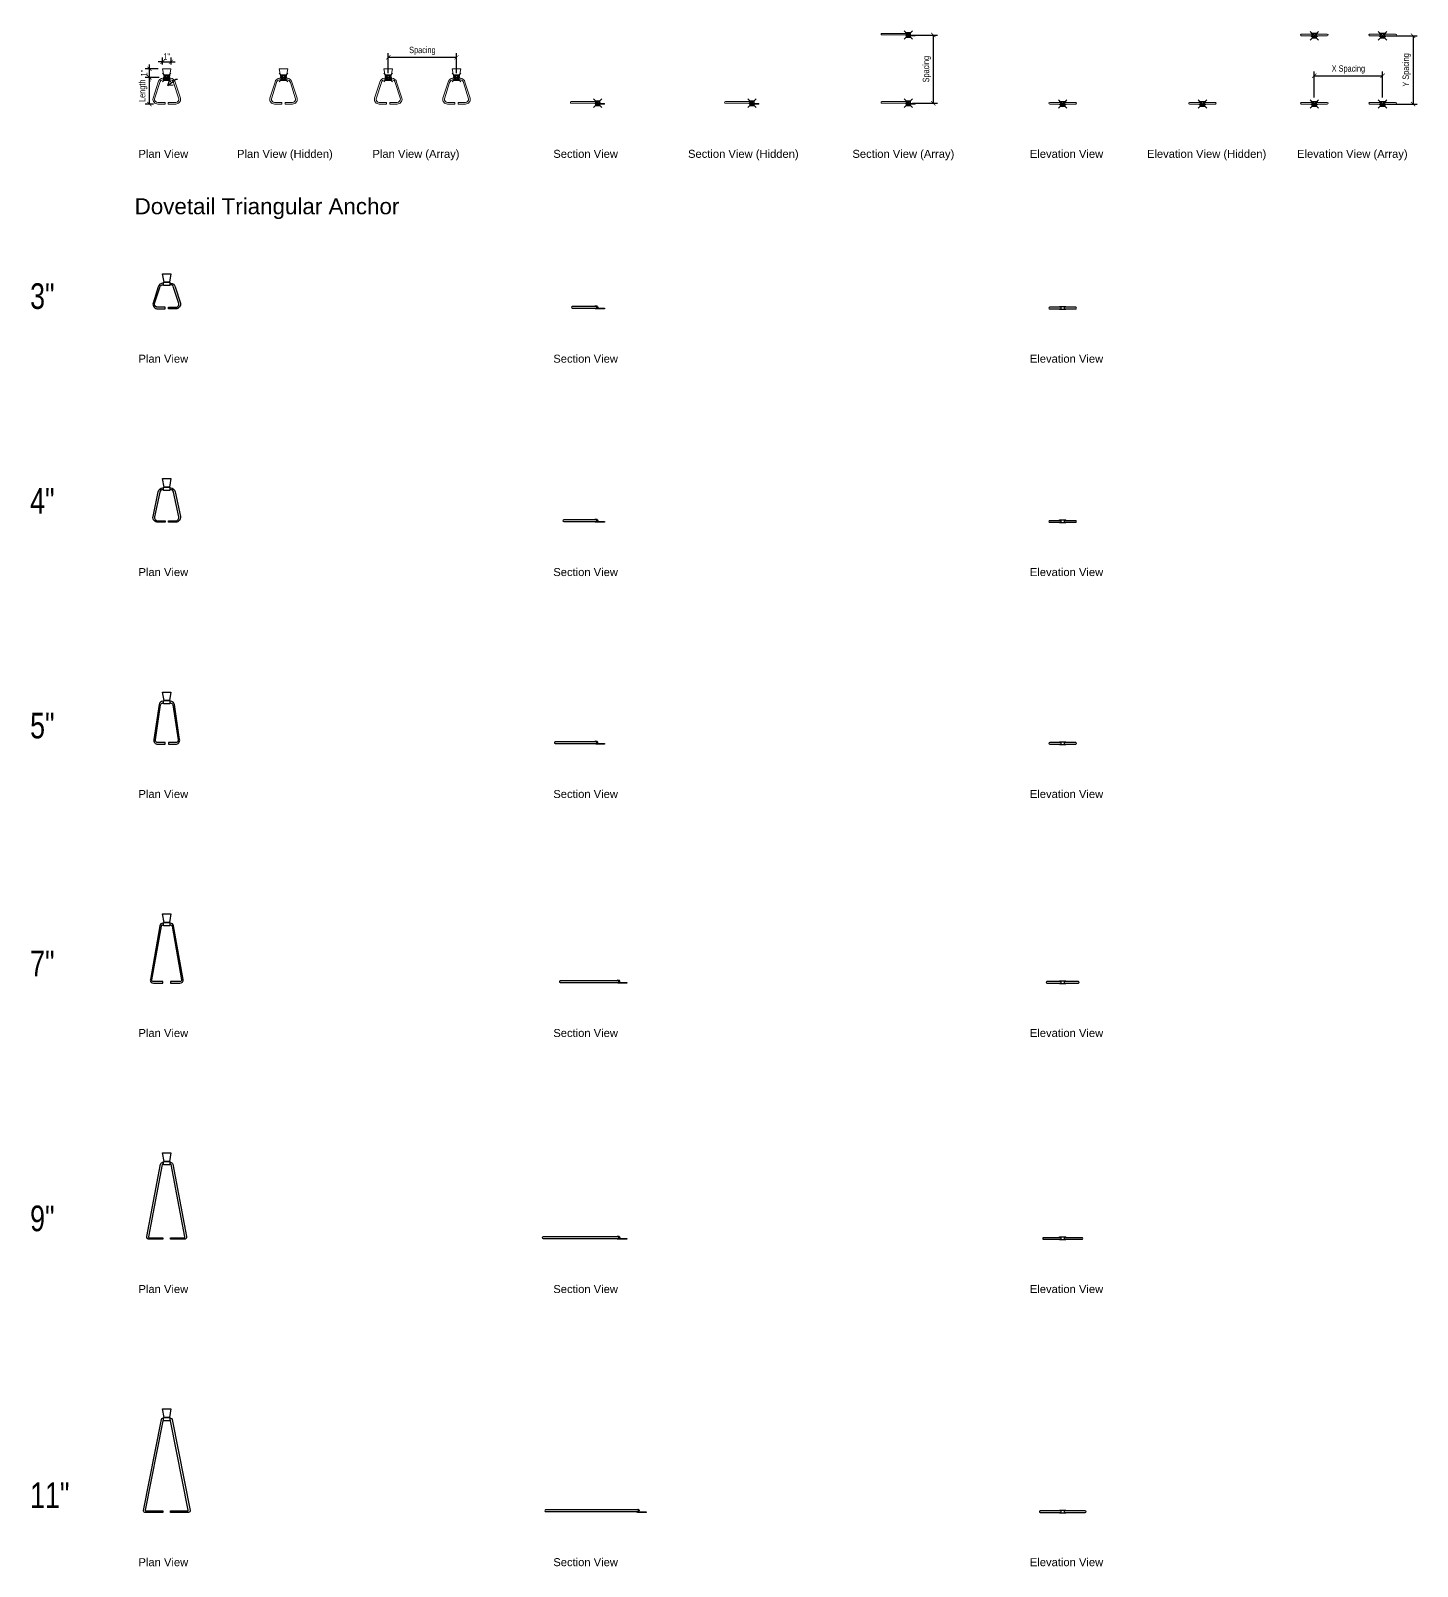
# Model space of a CAD drawing. Header units: inches. Extents: x -9 to 154, y -171 to 9.
import ezdxf
from ezdxf.enums import TextEntityAlignment as Align

# ---------------------------------------------------------------- set-up
doc = ezdxf.new("R2010")
doc.units = ezdxf.units.IN
doc.header["$LTSCALE"] = 48
doc.header["$MEASUREMENT"] = 0
doc.header["$PDMODE"] = 99
doc.header["$PDSIZE"] = 0.5
doc.layers.add('DIMLINE', color=211, linetype='Continuous')
doc.layers.add('FINE', color=90, linetype='Continuous', lineweight=18)
doc.layers.add('TITTXT', color=213, linetype='Continuous', lineweight=50)
doc.styles.add('Arch-Dim', font='ARIAL.TTF', dxfattribs={"width": 0.75})
doc.styles.add('RomanS', font='romans.shx')
doc.dimstyles.new('Aec-Arch-I-96', dxfattribs={"dimscale": 96, "dimtxt": 0.09375, "dimasz": 0.0625, "dimexe": 0.0625, "dimexo": 0.0625, "dimgap": 0.03125, "dimtad": 1, "dimdec": 4, "dimzin": 3, "dimdsep": 46, "dimlunit": 4, "dimtxsty": 'Arch-Dim', "dimblk": 'ARCHTICK', "dimcen": 0.09375, "dimazin": 2, "dimtfac": 0.75, "dimtdec": 4, "dimtix": 1, "dimtmove": 2, "dimatfit": 2, "dimfxl": 1, "dimtolj": 1, "dimtzin": 0, "dimarcsym": 0})
doc.dimstyles.new('Aec-Arch-I-96$7', dxfattribs={"dimscale": 96, "dimtxt": 0.09375, "dimasz": 0.0625, "dimexe": 0.0625, "dimexo": 0.0625, "dimgap": 0.03125, "dimtad": 0, "dimdec": 4, "dimzin": 3, "dimdsep": 46, "dimlunit": 4, "dimtxsty": 'Arch-Dim', "dimblk": 'ARCHTICK', "dimcen": 0.09375, "dimazin": 2, "dimtfac": 0.75, "dimtdec": 4, "dimtix": 1, "dimtmove": 2, "dimatfit": 2, "dimfxl": 1, "dimtolj": 1, "dimtzin": 0, "dimarcsym": 0})

# ---------------------------------------------------------------- blocks, each defined once
blk = doc.blocks.new('Anno_Title_T2')
at = {"color": 0, "linetype": 'ByBlock', "lineweight": -2, "style": 'RomanS'}
blk.add_attdef('TITLE', (0, 0.5), '', height=1.25, dxfattribs=at)
blk.add_attdef('SCALE', text='', height=0.75, dxfattribs=at).set_placement((0, -0.5), align=Align.TOP_LEFT)
blk = doc.blocks.new('_ArchTick')
at = {"color": 0, "linetype": 'ByBlock', "const_width": 0.15}
blk.add_lwpolyline([(-0.5, -0.5), (0.5, 0.5)], dxfattribs=at)
blk = doc.blocks.new('*D21')
at = {"layer": 'DEFPOINTS', "color": 0}
for p in [(5.32, 3.12), (6.96, 3.12), (6.29, 0)]:
    blk.add_point(p, dxfattribs=at)
at = {"layer": 'DIMLINE', "color": 8, "lineweight": -2}
for p, q in [((6.46, 3.12), (4.82, 3.12)), ((5.32, 0), (5.32, 3.12)), ((5.79, 0), (4.82, 0))]:
    blk.add_line(p, q, dxfattribs=at)
at = {"layer": 'DIMLINE', "color": 8, "lineweight": -2, "xscale": 0.5, "yscale": 0.5, "zscale": 0.5}
for p, rotation in [((5.32, 3.12), 90), ((5.32, 0), 270)]:
    blk.add_blockref('_ArchTick', p, dxfattribs=dict(at, rotation=rotation))
at = {"layer": 'DIMLINE', "color": 0, "insert": (4.58, 1.56), "char_height": 0.75, "attachment_point": 5, "rotation": 90, "style": 'Arch-Dim'}
blk.add_mtext('\\A1;Length', dxfattribs=at)
blk = doc.blocks.new('_Open90')
at = {"color": 0, "linetype": 'ByBlock', "lineweight": -2}
for p, q in [((0, 0), (-1, 0)), ((-0.5, 0.5), (0, 0)), ((0, 0), (-0.5, -0.5))]:
    blk.add_line(p, q, dxfattribs=at)
blk = doc.blocks.new('*D22')
at = {"layer": 'DEFPOINTS', "color": 0}
for p in [(41.29, 5.48), (33.29, 3.12), (41.29, 3.12)]:
    blk.add_point(p, dxfattribs=at)
at = {"layer": 'DIMLINE', "color": 8, "lineweight": -2}
for p, q in [((33.29, 3.62), (33.29, 5.98)), ((33.29, 5.48), (41.29, 5.48)), ((41.29, 3.62), (41.29, 5.98))]:
    blk.add_line(p, q, dxfattribs=at)
at = {"layer": 'DIMLINE', "color": 8, "lineweight": -2, "xscale": 0.5, "yscale": 0.5, "zscale": 0.5, "rotation": 180}
blk.add_blockref('_ArchTick', (33.29, 5.48), dxfattribs=at)
at = {"layer": 'DIMLINE', "color": 8, "lineweight": -2, "xscale": 0.5, "yscale": 0.5, "zscale": 0.5}
blk.add_blockref('_ArchTick', (41.29, 5.48), dxfattribs=at)
at = {"layer": 'DIMLINE', "color": 0, "insert": (37.29, 6.23), "char_height": 0.75, "attachment_point": 5, "style": 'Arch-Dim'}
blk.add_mtext('\\A1;Spacing', dxfattribs=at)
blk = doc.blocks.new('*D23')
at = {"layer": 'DEFPOINTS', "color": 0}
for p in [(94.21, 8.09), (94.21, 0.09), (97.13, 0.09)]:
    blk.add_point(p, dxfattribs=at)
at = {"layer": 'DIMLINE', "color": 8, "lineweight": -2}
for p, q in [((94.71, 8.09), (97.63, 8.09)), ((97.13, 8.09), (97.13, 0.09)), ((94.71, 0.09), (97.63, 0.09))]:
    blk.add_line(p, q, dxfattribs=at)
at = {"layer": 'DIMLINE', "color": 8, "lineweight": -2, "xscale": 0.5, "yscale": 0.5, "zscale": 0.5}
for p, rotation in [((97.13, 8.09), 90), ((97.13, 0.09), 270)]:
    blk.add_blockref('_ArchTick', p, dxfattribs=dict(at, rotation=rotation))
at = {"layer": 'DIMLINE', "color": 0, "insert": (96.39, 4.09), "char_height": 0.75, "attachment_point": 5, "rotation": 90, "style": 'Arch-Dim'}
blk.add_mtext('\\A1;Spacing', dxfattribs=at)
blk = doc.blocks.new('*D24')
at = {"layer": 'DEFPOINTS', "color": 0}
for p in [(149.76, 3.32), (141.76, 0.28), (149.76, 0.28)]:
    blk.add_point(p, dxfattribs=at)
at = {"layer": 'DIMLINE', "color": 8, "lineweight": -2}
for p, q in [((141.76, 0.78), (141.76, 3.82)), ((149.76, 0.78), (149.76, 3.82)), ((141.76, 3.32), (149.76, 3.32))]:
    blk.add_line(p, q, dxfattribs=at)
at = {"layer": 'DIMLINE', "color": 8, "lineweight": -2, "xscale": 0.5, "yscale": 0.5, "zscale": 0.5, "rotation": 180}
blk.add_blockref('_ArchTick', (141.76, 3.32), dxfattribs=at)
at = {"layer": 'DIMLINE', "color": 8, "lineweight": -2, "xscale": 0.5, "yscale": 0.5, "zscale": 0.5}
blk.add_blockref('_ArchTick', (149.76, 3.32), dxfattribs=at)
at = {"layer": 'DIMLINE', "color": 0, "insert": (145.76, 4.06), "char_height": 0.75, "attachment_point": 5, "style": 'Arch-Dim'}
blk.add_mtext('\\A1;X Spacing', dxfattribs=at)
blk = doc.blocks.new('*D25')
at = {"layer": 'DEFPOINTS', "color": 0}
for p in [(149.76, 8), (149.76, 0), (153.33, 0)]:
    blk.add_point(p, dxfattribs=at)
at = {"layer": 'DIMLINE', "color": 8, "lineweight": -2}
for p, q in [((150.26, 8), (153.83, 8)), ((153.33, 8), (153.33, 0)), ((150.26, 0), (153.83, 0))]:
    blk.add_line(p, q, dxfattribs=at)
at = {"layer": 'DIMLINE', "color": 8, "lineweight": -2, "xscale": 0.5, "yscale": 0.5, "zscale": 0.5}
for p, rotation in [((153.33, 8), 90), ((153.33, 0), 270)]:
    blk.add_blockref('_ArchTick', p, dxfattribs=dict(at, rotation=rotation))
at = {"layer": 'DIMLINE', "color": 0, "insert": (152.59, 4), "char_height": 0.75, "attachment_point": 5, "rotation": 90, "style": 'Arch-Dim'}
blk.add_mtext('\\A1;Y Spacing', dxfattribs=at)
blk = doc.blocks.new('*D26')
at = {"layer": 'DEFPOINTS', "color": 0}
for p in [(5.32, 4.12), (6.84, 4.12), (6.96, 3.12)]:
    blk.add_point(p, dxfattribs=at)
at = {"layer": 'DIMLINE', "color": 8, "lineweight": -2}
for p, q in [((6.34, 4.12), (4.82, 4.12)), ((5.32, 4.12), (5.32, 4.62)), ((5.32, 3.12), (5.32, 4.12)), ((6.46, 3.12), (4.82, 3.12)), ((5.32, 3.12), (5.32, 2.62))]:
    blk.add_line(p, q, dxfattribs=at)
at = {"layer": 'DIMLINE', "color": 8, "lineweight": -2, "xscale": 0.5, "yscale": 0.5, "zscale": 0.5}
for p, rotation in [((5.32, 4.12), 270), ((5.32, 3.12), 90)]:
    blk.add_blockref('_ArchTick', p, dxfattribs=dict(at, rotation=rotation))
at = {"layer": 'DIMLINE', "color": 0, "insert": (4.69, 3.62), "char_height": 0.75, "attachment_point": 5, "rotation": 90, "style": 'Arch-Dim'}
blk.add_mtext('\\A1;1"', dxfattribs=at)
blk = doc.blocks.new('*D27')
at = {"layer": 'DEFPOINTS', "color": 0}
for p in [(6.84, 4.12), (7.84, 4.95), (7.84, 4.12)]:
    blk.add_point(p, dxfattribs=at)
at = {"layer": 'DIMLINE', "color": 8, "lineweight": -2}
for p, q in [((6.84, 4.62), (6.84, 5.45)), ((7.84, 4.62), (7.84, 5.45)), ((6.84, 4.95), (6.34, 4.95)), ((6.84, 4.95), (7.84, 4.95)), ((7.84, 4.95), (8.34, 4.95))]:
    blk.add_line(p, q, dxfattribs=at)
at = {"layer": 'DIMLINE', "color": 8, "lineweight": -2, "xscale": 0.5, "yscale": 0.5, "zscale": 0.5}
blk.add_blockref('_ArchTick', (6.84, 4.95), dxfattribs=at)
at = {"layer": 'DIMLINE', "color": 8, "lineweight": -2, "xscale": 0.5, "yscale": 0.5, "zscale": 0.5, "rotation": 180}
blk.add_blockref('_ArchTick', (7.84, 4.95), dxfattribs=at)
at = {"layer": 'DIMLINE', "color": 0, "insert": (7.34, 5.57), "char_height": 0.75, "attachment_point": 5, "style": 'Arch-Dim'}
blk.add_mtext('\\A1;1"', dxfattribs=at)
blk = doc.blocks.new('AecDtl_3DovetailTrianglePlan')
at = {"color": 0, "linetype": 'ByBlock', "lineweight": -2, "ltscale": 0.0625}
for points in [[(-0.31, 0), (-0.5, 1), (0.5, 1), (0.31, 0)], [(0, 0), (0.38, 0), (0.38, -0.38), (-0.38, -0.38), (-0.38, 0)]]:
    blk.add_lwpolyline(points, close=True, dxfattribs=at)
for points in [[(-0.38, -0.09), (-0.44, -0.09, 0.35579), (-0.99, -0.54), (-1.6, -2.44, 0.475155), (-1.05, -3.12), (-0.19, -3.12), (-0.19, -2.93), (-1.05, -2.93, -0.467625), (-1.42, -2.49), (-0.81, -0.59, -0.362746), (-0.44, -0.28), (-0.38, -0.28)], [(0.38, -0.09), (0.44, -0.09, -0.35579), (0.99, -0.54), (1.6, -2.44, -0.475155), (1.05, -3.12), (0.19, -3.12), (0.19, -2.93), (1.05, -2.93, 0.467625), (1.42, -2.49), (0.81, -0.59, 0.362746), (0.44, -0.28), (0.38, -0.28)]]:
    blk.add_lwpolyline(points, format="xyb", dxfattribs=at)
blk = doc.blocks.new('AecDtl_3DovetailTriangleSection')
at = {"color": 0, "linetype": 'ByBlock', "lineweight": -2, "ltscale": 0.0625}
blk.add_lwpolyline([(-0.19, 0.19), (-2.98, 0.19, 1), (-2.98, 0), (-0.19, 0, 1)], format="xyb", close=True, dxfattribs=at)
for points in [[(-0.35, 0.19, -0.131652), (-0.28, 0.26, -0.57735), (0, 0.09), (-0.08, 0.09, 0.583199), (-0.24, 0.19)], [(-0.24, 0, 0.136106), (-0.19, -0.02), (0.81, -0.02), (0.81, -0.09), (-0.19, -0.09, -0.267949), (-0.35, 0)]]:
    blk.add_lwpolyline(points, format="xyb", dxfattribs=at)
blk = doc.blocks.new('AecDtl_3DovetailTriangleElevation')
at = {"color": 0, "linetype": 'ByBlock', "lineweight": -2, "ltscale": 0.0625}
for p, q in [((-0.37, 0), (-0.37, -0.08)), ((0.38, 0), (0.38, -0.08))]:
    blk.add_line(p, q, dxfattribs=at)
for points in [[(-0.19, 0.19), (-1.52, 0.19, 1), (-1.52, 0), (-0.19, 0)], [(0.19, 0), (1.52, 0, 1), (1.52, 0.19), (0.19, 0.19)]]:
    blk.add_lwpolyline(points, format="xyb", close=True, dxfattribs=at)
for points in [[(-0.37, 0.28), (0.38, 0.28)], [(-0.37, 0.19), (-0.37, 0.28)], [(0.38, 0.19), (0.38, 0.28)], [(0.38, -0.08), (-0.37, -0.08)]]:
    blk.add_lwpolyline(points, dxfattribs=at)
blk = doc.blocks.new('AecDtl_4DovetailTriangleSection')
at = {"color": 0, "linetype": 'ByBlock', "lineweight": -2, "ltscale": 0.0625}
blk.add_lwpolyline([(-0.19, 0.19), (-3.98, 0.19, 1), (-3.98, 0), (-0.19, 0, 1)], format="xyb", close=True, dxfattribs=at)
for points in [[(-0.35, 0.19, -0.131652), (-0.28, 0.26, -0.57735), (0, 0.09), (-0.08, 0.09, 0.583199), (-0.24, 0.19)], [(-0.24, 0, 0.136106), (-0.19, -0.02), (0.81, -0.02), (0.81, -0.09), (-0.19, -0.09, -0.267949), (-0.35, 0)]]:
    blk.add_lwpolyline(points, format="xyb", dxfattribs=at)
blk = doc.blocks.new('AecDtl_4DovetailTriangleElevation')
at = {"color": 0, "linetype": 'ByBlock', "lineweight": -2, "ltscale": 0.0625}
for p, q in [((-0.37, 0), (-0.37, -0.08)), ((0.38, 0), (0.38, -0.08))]:
    blk.add_line(p, q, dxfattribs=at)
for points in [[(-0.19, 0.19), (-1.52, 0.19, 1), (-1.52, 0), (-0.19, 0)], [(0.19, 0), (1.52, 0, 1), (1.52, 0.19), (0.19, 0.19)]]:
    blk.add_lwpolyline(points, format="xyb", close=True, dxfattribs=at)
for points in [[(-0.37, 0.28), (0.38, 0.28)], [(-0.37, 0.19), (-0.37, 0.28)], [(0.38, 0.19), (0.38, 0.28)], [(0.38, -0.08), (-0.37, -0.08)]]:
    blk.add_lwpolyline(points, dxfattribs=at)
blk = doc.blocks.new('AecDtl_4DovetailTrianglePlan')
at = {"color": 0, "linetype": 'ByBlock', "lineweight": -2, "ltscale": 0.0625}
for points in [[(-0.31, 0), (-0.5, 1), (0.5, 1), (0.31, 0)], [(0, 0), (0.38, 0), (0.38, -0.38), (-0.38, -0.38), (-0.38, 0)]]:
    blk.add_lwpolyline(points, close=True, dxfattribs=at)
for points in [[(-0.38, -0.28), (-0.44, -0.28, 0.359268), (-0.8, -0.58), (-1.42, -3.48, 0.471381), (-1.05, -3.93), (-0.19, -3.93), (-0.19, -4.12), (-1.05, -4.12, -0.472374), (-1.6, -3.45), (-0.99, -0.55, -0.35835), (-0.44, -0.09), (-0.38, -0.09)], [(0.38, -0.09), (0.44, -0.09, -0.35835), (0.99, -0.55), (1.6, -3.45, -0.472374), (1.05, -4.12), (0.19, -4.12), (0.19, -3.93), (1.05, -3.93, 0.471381), (1.42, -3.48), (0.8, -0.58, 0.359268), (0.44, -0.28), (0.38, -0.28)]]:
    blk.add_lwpolyline(points, format="xyb", dxfattribs=at)
blk = doc.blocks.new('AecDtl_5DovetailTriangleSection')
at = {"color": 0, "linetype": 'ByBlock', "lineweight": -2, "ltscale": 0.0625}
blk.add_lwpolyline([(-0.19, 0.19), (-4.98, 0.19, 1), (-4.98, 0), (-0.19, 0, 1)], format="xyb", close=True, dxfattribs=at)
for points in [[(-0.35, 0.19, -0.131652), (-0.28, 0.26, -0.57735), (0, 0.09), (-0.08, 0.09, 0.583199), (-0.24, 0.19)], [(-0.24, 0, 0.136106), (-0.19, -0.02), (0.81, -0.02), (0.81, -0.09), (-0.19, -0.09, -0.267949), (-0.35, 0)]]:
    blk.add_lwpolyline(points, format="xyb", dxfattribs=at)
blk = doc.blocks.new('AecDtl_5DovetailTriangleElevation')
at = {"color": 0, "linetype": 'ByBlock', "lineweight": -2, "ltscale": 0.0625}
for p, q in [((-0.37, 0), (-0.37, -0.08)), ((0.38, 0), (0.38, -0.08))]:
    blk.add_line(p, q, dxfattribs=at)
for points in [[(-0.19, 0.19), (-1.52, 0.19, 1), (-1.52, 0), (-0.19, 0)], [(0.19, 0), (1.52, 0, 1), (1.52, 0.19), (0.19, 0.19)]]:
    blk.add_lwpolyline(points, format="xyb", close=True, dxfattribs=at)
for points in [[(-0.37, 0.28), (0.38, 0.28)], [(-0.37, 0.19), (-0.37, 0.28)], [(0.38, 0.19), (0.38, 0.28)], [(0.38, -0.08), (-0.37, -0.08)]]:
    blk.add_lwpolyline(points, dxfattribs=at)
blk = doc.blocks.new('AecDtl_5DovetailTrianglePlan')
at = {"color": 0, "linetype": 'ByBlock', "lineweight": -2, "ltscale": 0.0625}
for points in [[(-0.31, 0), (-0.5, 1), (0.5, 1), (0.31, 0)], [(0, 0), (0.38, 0), (0.38, -0.38), (-0.38, -0.38), (-0.38, 0)]]:
    blk.add_lwpolyline(points, close=True, dxfattribs=at)
for points in [[(-0.38, -0.09), (-0.44, -0.09, 0.360307), (-0.9, -0.48), (-1.51, -4.56, 0.470257), (-1.05, -5.12), (-0.19, -5.12), (-0.19, -4.93), (-1.05, -4.93, -0.473029), (-1.33, -4.59), (-0.71, -0.51, -0.357746), (-0.44, -0.28), (-0.38, -0.28)], [(0.38, -0.28), (0.44, -0.28, -0.357746), (0.71, -0.51), (1.33, -4.59, -0.473029), (1.05, -4.93), (0.19, -4.93), (0.19, -5.12), (1.05, -5.12, 0.470257), (1.51, -4.56), (0.9, -0.48, 0.360307), (0.44, -0.09), (0.38, -0.09)]]:
    blk.add_lwpolyline(points, format="xyb", dxfattribs=at)
blk = doc.blocks.new('AecDtl_7DovetailTriangleSection')
at = {"color": 0, "linetype": 'ByBlock', "lineweight": -2, "ltscale": 0.0625}
blk.add_lwpolyline([(-0.19, 0.19), (-6.98, 0.19, 1), (-6.98, 0), (-0.19, 0, 1)], format="xyb", close=True, dxfattribs=at)
for points in [[(-0.35, 0.19, -0.131652), (-0.28, 0.26, -0.57735), (0, 0.09), (-0.08, 0.09, 0.583199), (-0.24, 0.19)], [(-0.24, 0, 0.136106), (-0.19, -0.02), (0.81, -0.02), (0.81, -0.09), (-0.19, -0.09, -0.267949), (-0.35, 0)]]:
    blk.add_lwpolyline(points, format="xyb", dxfattribs=at)
blk = doc.blocks.new('AecDtl_7DovetailTriangleElevation')
at = {"color": 0, "linetype": 'ByBlock', "lineweight": -2, "ltscale": 0.0625}
for p, q in [((-0.375, 0), (-0.375, -0.078125)), ((0.375, 0), (0.375, -0.078125))]:
    blk.add_line(p, q, dxfattribs=at)
for points in [[(-0.1875, 0.1875), (-1.84375, 0.1875, 1), (-1.84375, 0), (-0.1875, 0)], [(0.1875, 0), (1.84375, 0, 1), (1.84375, 0.1875), (0.1875, 0.1875)]]:
    blk.add_lwpolyline(points, format="xyb", close=True, dxfattribs=at)
for points in [[(-0.375, 0.28125), (0.375, 0.28125)], [(-0.375, 0.1875), (-0.375, 0.28125)], [(0.375, 0.1875), (0.375, 0.28125)], [(0.375, -0.078125), (-0.375, -0.078125)]]:
    blk.add_lwpolyline(points, dxfattribs=at)
blk = doc.blocks.new('AecDtl_7DovetailTrianglePlan')
at = {"color": 0, "linetype": 'ByBlock', "lineweight": -2, "ltscale": 0.0625}
for points in [[(-0.31, 0), (-0.5, 1), (0.5, 1), (0.31, 0)], [(0, 0), (0.38, 0), (0.38, -0.38), (-0.38, -0.38), (-0.38, 0)]]:
    blk.add_lwpolyline(points, close=True, dxfattribs=at)
for points in [[(-0.38, -0.09), (-0.44, -0.09, 0.359021), (-0.8, -0.4), (-1.92, -6.67, 0.471648), (-1.55, -7.12), (-0.44, -7.12), (-0.44, -6.93), (-1.55, -6.93, -0.473705), (-1.73, -6.71), (-0.62, -0.43, -0.357124), (-0.44, -0.28), (-0.38, -0.28)], [(0.38, -0.28), (0.44, -0.28, -0.357124), (0.62, -0.43), (1.73, -6.71, -0.473705), (1.55, -6.93), (0.44, -6.93), (0.44, -7.12), (1.55, -7.12, 0.471648), (1.92, -6.67), (0.8, -0.4, 0.359021), (0.44, -0.09), (0.38, -0.09)]]:
    blk.add_lwpolyline(points, format="xyb", dxfattribs=at)
blk = doc.blocks.new('AecDtl_9DovetailTriangleSection')
at = {"color": 0, "linetype": 'ByBlock', "lineweight": -2, "ltscale": 0.0625}
blk.add_lwpolyline([(-0.19, 0.19), (-8.98, 0.19, 1), (-8.98, 0), (-0.19, 0, 1)], format="xyb", close=True, dxfattribs=at)
for points in [[(-0.35, 0.19, -0.131652), (-0.28, 0.26, -0.57735), (0, 0.09), (-0.08, 0.09, 0.583199), (-0.24, 0.19)], [(-0.24, 0, 0.136106), (-0.19, -0.02), (0.81, -0.02), (0.81, -0.09), (-0.19, -0.09, -0.267949), (-0.35, 0)]]:
    blk.add_lwpolyline(points, format="xyb", dxfattribs=at)
blk = doc.blocks.new('AecDtl_9DovetailTriangleElevation')
at = {"color": 0, "linetype": 'ByBlock', "lineweight": -2, "ltscale": 0.0625}
for p, q in [((-0.375, 0), (-0.375, -0.078125)), ((0.375, 0), (0.375, -0.078125))]:
    blk.add_line(p, q, dxfattribs=at)
for points in [[(-0.1875, 0.1875), (-2.25, 0.1875, 1), (-2.25, 0), (-0.1875, 0)], [(0.1875, 0), (2.25, 0, 1), (2.25, 0.1875), (0.1875, 0.1875)]]:
    blk.add_lwpolyline(points, format="xyb", close=True, dxfattribs=at)
for points in [[(-0.375, 0.28125), (0.375, 0.28125)], [(-0.375, 0.1875), (-0.375, 0.28125)], [(0.375, 0.1875), (0.375, 0.28125)], [(0.375, -0.078125), (-0.375, -0.078125)]]:
    blk.add_lwpolyline(points, dxfattribs=at)
blk = doc.blocks.new('AecDtl_9DovetailTrianglePlan')
at = {"color": 0, "linetype": 'ByBlock', "lineweight": -2, "ltscale": 0.0625}
for points in [[(-0.31, 0), (-0.5, 1), (0.5, 1), (0.31, 0)], [(0, 0), (0.38, 0), (0.38, -0.38), (-0.38, -0.38), (-0.38, 0)]]:
    blk.add_lwpolyline(points, close=True, dxfattribs=at)
for points in [[(-0.38, -0.28), (-0.44, -0.28, 0.357456), (-0.53, -0.36), (-2.14, -8.82, 0.473344), (-2.05, -8.93), (-0.44, -8.93), (-0.44, -9.12), (-2.05, -9.12, -0.473865), (-2.33, -8.78), (-0.71, -0.32, -0.356976), (-0.44, -0.09), (-0.38, -0.09)], [(0.38, -0.09), (0.44, -0.09, -0.356976), (0.71, -0.32), (2.33, -8.78, -0.473865), (2.05, -9.12), (0.44, -9.12), (0.44, -8.93), (2.05, -8.93, 0.473344), (2.14, -8.82), (0.53, -0.36, 0.357456), (0.44, -0.28), (0.38, -0.28)]]:
    blk.add_lwpolyline(points, format="xyb", dxfattribs=at)
blk = doc.blocks.new('AecDtl_11DovetailTriangleSection')
at = {"color": 0, "linetype": 'ByBlock', "lineweight": -2, "ltscale": 0.0625}
blk.add_lwpolyline([(-0.19, 0.19), (-10.98, 0.19, 1), (-10.98, 0), (-0.19, 0, 1)], format="xyb", close=True, dxfattribs=at)
for points in [[(-0.35, 0.19, -0.131652), (-0.28, 0.26, -0.57735), (0, 0.09), (-0.08, 0.09, 0.583199), (-0.24, 0.19)], [(-0.24, 0, 0.136106), (-0.19, -0.02), (0.81, -0.02), (0.81, -0.09), (-0.19, -0.09, -0.267949), (-0.35, 0)]]:
    blk.add_lwpolyline(points, format="xyb", dxfattribs=at)
blk = doc.blocks.new('AecDtl_11DovetailTriangleElevation')
at = {"color": 0, "linetype": 'ByBlock', "lineweight": -2, "ltscale": 0.0625}
for p, q in [((-0.37, 0), (-0.37, -0.08)), ((0.38, 0), (0.38, -0.08))]:
    blk.add_line(p, q, dxfattribs=at)
for points in [[(-0.19, 0.19), (-2.64, 0.19, 1), (-2.64, 0), (-0.19, 0)], [(0.19, 0), (2.64, 0, 1), (2.64, 0.19), (0.19, 0.19)]]:
    blk.add_lwpolyline(points, format="xyb", close=True, dxfattribs=at)
for points in [[(-0.37, 0.28), (0.38, 0.28)], [(-0.37, 0.19), (-0.37, 0.28)], [(0.38, 0.19), (0.38, 0.28)], [(0.38, -0.08), (-0.37, -0.08)]]:
    blk.add_lwpolyline(points, dxfattribs=at)
blk = doc.blocks.new('AecDtl_11DovetailTrianglePlan')
at = {"color": 0, "linetype": 'ByBlock', "lineweight": -2, "ltscale": 0.0625}
for points in [[(-0.31, 0), (-0.5, 1), (0.5, 1), (0.31, 0)], [(0, 0), (0.38, 0), (0.38, -0.38), (-0.38, -0.38), (-0.38, 0)]]:
    blk.add_lwpolyline(points, close=True, dxfattribs=at)
for points in [[(-0.38, -0.29, 0.265915), (-0.46, -0.38), (-2.53, -10.85, 0.477285), (-2.47, -10.93), (-0.44, -10.93), (-0.44, -11.12), (-2.55, -11.12, -0.474497), (-2.73, -10.89), (-0.62, -0.24, -0.356395), (-0.44, -0.09), (-0.38, -0.09)], [(0.38, -0.09), (0.44, -0.09, -0.356395), (0.62, -0.24), (2.73, -10.89, -0.474497), (2.55, -11.12), (0.44, -11.12), (0.44, -10.93), (2.47, -10.93, 0.477285), (2.53, -10.85), (0.46, -0.38, 0.265915), (0.38, -0.29, 0.265915)]]:
    blk.add_lwpolyline(points, format="xyb", dxfattribs=at)

msp = doc.modelspace()

# ---------------------------------------------------------------- linework, layer by layer
at = {"layer": 'DIMLINE'}
for p in [(94.2111, 8.09375), (141.76331, 8), (149.76331, 8), (7.33899, 3.11719), (21.01466, 3.11719), (33.28578, 3.11719), (41.28578, 3.11719), (57.82409, 0.09375), (75.89162, 0.09375), (94.2111, 0.09375), (112.29348, 0), (128.66561, 0), (141.76331, 0), (149.76331, 0)]:
    msp.add_point(p, dxfattribs=at)
at = {"layer": 'FINE'}
for p, q in [((141.38831, 8), (141.38831, 7.92188)), ((141.57581, 8), (141.57581, 8.1875)), ((141.95081, 8), (141.95081, 8.1875)), ((142.13831, 8), (142.13831, 7.92188)), ((149.38831, 8), (149.38831, 7.92188)), ((149.57581, 8), (149.57581, 8.1875)), ((149.95081, 8), (149.95081, 8.1875)), ((150.13831, 8), (150.13831, 7.92188)), ((111.91848, 0), (111.91848, -0.07812)), ((112.66848, 0), (112.66848, -0.07812)), ((141.38831, 0), (141.38831, -0.07812)), ((141.57581, 0), (141.57581, 0.1875)), ((141.95081, 0), (141.95081, 0.1875)), ((142.13831, 0), (142.13831, -0.07812)), ((149.38831, 0), (149.38831, -0.07812)), ((149.57581, 0), (149.57581, 0.1875)), ((149.95081, 0), (149.95081, 0.1875)), ((150.13831, 0), (150.13831, -0.07812))]:
    msp.add_line(p, q, dxfattribs=at)
at = {"layer": 'FINE', "ltscale": 0.0625}
for p, q in [((128.29061, 0), (128.29061, -0.07812)), ((128.47811, 0), (128.47811, 0.1875)), ((128.85311, 0), (128.85311, 0.1875)), ((129.04061, 0), (129.04061, -0.07812))]:
    msp.add_line(p, q, dxfattribs=at)
at = {"layer": 'FINE'}
for points in [[(94.0236, 8.28125), (91.10953, 8.28125, 1), (91.10953, 8.09375), (94.0236, 8.09375, 1)], [(57.63659, 0.28125), (54.72253, 0.28125, 1), (54.72253, 0.09375), (57.63659, 0.09375, 1)], [(94.0236, 0.28125), (91.10953, 0.28125, 1), (91.10953, 0.09375), (94.0236, 0.09375, 1)], [(112.10598, 0.1875), (110.77361, 0.1875, 1), (110.77361, 0), (112.10598, 0)], [(112.48098, 0), (113.81335, 0, 1), (113.81335, 0.1875), (112.48098, 0.1875)]]:
    msp.add_lwpolyline(points, format="xyb", close=True, dxfattribs=at)
for points in [[(93.86122, 8.28125, -0.131652498), (93.92985, 8.34988, -0.577350269), (94.2111, 8.1875), (94.13297, 8.1875, 0.583198663), (93.96726, 8.28125)], [(93.96726, 8.09375, 0.136106111), (94.0236, 8.07813), (95.0236, 8.07813), (95.0236, 8), (94.0236, 8, -0.267949192), (93.86122, 8.09375)], [(141.57581, 8.1875), (140.24344, 8.1875, 1), (140.24344, 8), (141.57581, 8)], [(141.95081, 8), (143.28319, 8, 1), (143.28319, 8.1875), (141.95081, 8.1875)], [(149.57581, 8.1875), (148.24344, 8.1875, 1), (148.24344, 8), (149.57581, 8)], [(149.95081, 8), (151.28319, 8, 1), (151.28319, 8.1875), (149.95081, 8.1875)], [(6.96399, 3.02344), (6.90228, 3.02344, 0.35579007), (6.35138, 2.57462), (5.73698, 0.67618, 0.47515463), (6.28787, 0), (7.15149, 0), (7.15149, 0.1875), (6.28787, 0.1875, -0.467625001), (5.91885, 0.62922), (6.53326, 2.52765, -0.362745932), (6.90228, 2.83594), (6.96399, 2.83594)], [(7.71399, 3.02344), (7.77571, 3.02344, -0.35579007), (8.3266, 2.57462), (8.94101, 0.67618, -0.47515463), (8.39012, 0), (7.52649, 0), (7.52649, 0.1875), (8.39012, 0.1875, 0.467625001), (8.75914, 0.62922), (8.14473, 2.52765, 0.362745932), (7.77571, 2.83594), (7.71399, 2.83594)], [(32.91078, 3.02344), (32.84906, 3.02344, 0.35579007), (32.29817, 2.57462), (31.68376, 0.67618, 0.47515463), (32.23466, 0), (33.09828, 0), (33.09828, 0.1875), (32.23466, 0.1875, -0.467625001), (31.86564, 0.62922), (32.48005, 2.52765, -0.362745932), (32.84906, 2.83594), (32.91078, 2.83594)], [(33.66078, 3.02344), (33.7225, 3.02344, -0.35579007), (34.27339, 2.57462), (34.8878, 0.67618, -0.47515463), (34.3369, 0), (33.47328, 0), (33.47328, 0.1875), (34.3369, 0.1875, 0.467625001), (34.70592, 0.62922), (34.09152, 2.52765, 0.362745932), (33.7225, 2.83594), (33.66078, 2.83594)], [(40.91078, 3.02344), (40.84906, 3.02344, 0.35579007), (40.29817, 2.57462), (39.68376, 0.67618, 0.47515463), (40.23466, 0), (41.09828, 0), (41.09828, 0.1875), (40.23466, 0.1875, -0.467625001), (39.86564, 0.62922), (40.48005, 2.52765, -0.362745932), (40.84906, 2.83594), (40.91078, 2.83594)], [(41.66078, 3.02344), (41.7225, 3.02344, -0.35579007), (42.27339, 2.57462), (42.8878, 0.67618, -0.47515463), (42.3369, 0), (41.47328, 0), (41.47328, 0.1875), (42.3369, 0.1875, 0.467625001), (42.70592, 0.62922), (42.09152, 2.52765, 0.362745932), (41.7225, 2.83594), (41.66078, 2.83594)], [(57.47421, 0.28125, -0.131652498), (57.54284, 0.34988, -0.577350269), (57.82409, 0.1875), (57.74596, 0.1875, 0.583198663), (57.58025, 0.28125)], [(57.58025, 0.09375, 0.136106111), (57.63659, 0.07813), (58.63659, 0.07813), (58.63659, 0), (57.63659, 0, -0.267949192), (57.47421, 0.09375)], [(93.86122, 0.28125, -0.131652498), (93.92985, 0.34988, -0.577350269), (94.2111, 0.1875), (94.13297, 0.1875, 0.583198663), (93.96726, 0.28125)], [(93.96726, 0.09375, 0.136106111), (94.0236, 0.07813), (95.0236, 0.07813), (95.0236, 0), (94.0236, 0, -0.267949192), (93.86122, 0.09375)], [(141.57581, 0.1875), (140.24344, 0.1875, 1), (140.24344, 0), (141.57581, 0)], [(141.95081, 0), (143.28319, 0, 1), (143.28319, 0.1875), (141.95081, 0.1875)], [(149.57581, 0.1875), (148.24344, 0.1875, 1), (148.24344, 0), (149.57581, 0)], [(149.95081, 0), (151.28319, 0, 1), (151.28319, 0.1875), (149.95081, 0.1875)]]:
    msp.add_lwpolyline(points, format="xyb", dxfattribs=at)
for points in [[(141.38831, 8.28125), (142.13831, 8.28125)], [(141.38831, 8.1875), (141.38831, 8.28125)], [(142.13831, 7.92188), (141.38831, 7.92188)], [(142.13831, 8.1875), (142.13831, 8.28125)], [(149.38831, 8.28125), (150.13831, 8.28125)], [(149.38831, 8.1875), (149.38831, 8.28125)], [(150.13831, 7.92188), (149.38831, 7.92188)], [(150.13831, 8.1875), (150.13831, 8.28125)], [(111.91848, 0.28125), (112.66848, 0.28125)], [(111.91848, 0.1875), (111.91848, 0.28125)], [(112.66848, 0.1875), (112.66848, 0.28125)], [(141.38831, 0.28125), (142.13831, 0.28125)], [(141.38831, 0.1875), (141.38831, 0.28125)], [(142.13831, 0.1875), (142.13831, 0.28125)], [(149.38831, 0.28125), (150.13831, 0.28125)], [(149.38831, 0.1875), (149.38831, 0.28125)], [(150.13831, 0.1875), (150.13831, 0.28125)], [(112.66848, -0.07812), (111.91848, -0.07812)], [(142.13831, -0.07812), (141.38831, -0.07812)], [(150.13831, -0.07812), (149.38831, -0.07812)]]:
    msp.add_lwpolyline(points, dxfattribs=at)
for points in [[(7.02649, 3.11719), (6.83899, 4.11719), (7.83899, 4.11719), (7.65149, 3.11719)], [(32.97328, 3.11719), (32.78578, 4.11719), (33.78578, 4.11719), (33.59828, 3.11719)], [(40.97328, 3.11719), (40.78578, 4.11719), (41.78578, 4.11719), (41.59828, 3.11719)], [(7.33899, 3.11719), (7.71399, 3.11719), (7.71399, 2.74219), (6.96399, 2.74219), (6.96399, 3.11719)], [(33.28578, 3.11719), (33.66078, 3.11719), (33.66078, 2.74219), (32.91078, 2.74219), (32.91078, 3.11719)], [(41.28578, 3.11719), (41.66078, 3.11719), (41.66078, 2.74219), (40.91078, 2.74219), (40.91078, 3.11719)]]:
    msp.add_lwpolyline(points, close=True, dxfattribs=at)
at = {"layer": 'FINE', "ltscale": 0.0625}
for points in [[(20.70216, 3.11719), (20.51466, 4.11719), (21.51466, 4.11719), (21.32716, 3.11719)], [(21.01466, 3.11719), (21.38966, 3.11719), (21.38966, 2.74219), (20.63966, 2.74219), (20.63966, 3.11719)]]:
    msp.add_lwpolyline(points, close=True, dxfattribs=at)
for points in [[(20.63966, 3.02344), (20.57794, 3.02344, 0.35579007), (20.02705, 2.57462), (19.41264, 0.67618, 0.47515463), (19.96353, 0), (20.82716, 0), (20.82716, 0.1875), (19.96353, 0.1875, -0.467625001), (19.59451, 0.62922), (20.20892, 2.52765, -0.362745932), (20.57794, 2.83594), (20.63966, 2.83594)], [(21.38966, 3.02344), (21.45137, 3.02344, -0.35579007), (22.00227, 2.57462), (22.61667, 0.67618, -0.47515463), (22.06578, 0), (21.20216, 0), (21.20216, 0.1875), (22.06578, 0.1875, 0.467625001), (22.4348, 0.62922), (21.82039, 2.52765, 0.362745932), (21.45137, 2.83594), (21.38966, 2.83594)], [(75.54174, 0.28125, -0.131652498), (75.61037, 0.34988, -0.577350269), (75.89162, 0.1875), (75.8135, 0.1875, 0.583198663), (75.64779, 0.28125)], [(75.64779, 0.09375, 0.136106111), (75.70412, 0.07813), (76.70412, 0.07813), (76.70412, 0), (75.70412, 0, -0.267949192), (75.54174, 0.09375)], [(128.47811, 0.1875), (127.14574, 0.1875, 1), (127.14574, 0), (128.47811, 0)], [(128.85311, 0), (130.18548, 0, 1), (130.18548, 0.1875), (128.85311, 0.1875)]]:
    msp.add_lwpolyline(points, format="xyb", dxfattribs=at)
msp.add_lwpolyline([(75.70412, 0.28125), (72.79006, 0.28125, 1), (72.79006, 0.09375), (75.70412, 0.09375, 1)], format="xyb", close=True, dxfattribs=at)
for points in [[(128.29061, 0.28125), (129.04061, 0.28125)], [(128.29061, 0.1875), (128.29061, 0.28125)], [(129.04061, 0.1875), (129.04061, 0.28125)], [(129.04061, -0.07812), (128.29061, -0.07812)]]:
    msp.add_lwpolyline(points, dxfattribs=at)

# ---------------------------------------------------------------- block references
for name, p in [('AecDtl_3DovetailTrianglePlan', (7.33899, -20.88281)), ('AecDtl_3DovetailTriangleSection', (57.82409, -23.90625)), ('AecDtl_3DovetailTriangleElevation', (112.29348, -24)), ('AecDtl_4DovetailTrianglePlan', (7.33899, -44.88281)), ('AecDtl_4DovetailTriangleSection', (57.82409, -48.90625)), ('AecDtl_4DovetailTriangleElevation', (112.29348, -49)), ('AecDtl_5DovetailTrianglePlan', (7.33899, -69.88281)), ('AecDtl_5DovetailTriangleSection', (57.82409, -74.90625)), ('AecDtl_5DovetailTriangleElevation', (112.29348, -75)), ('AecDtl_7DovetailTrianglePlan', (7.33899, -95.88281)), ('AecDtl_7DovetailTriangleSection', (60.41032, -102.90625)), ('AecDtl_7DovetailTriangleElevation', (112.29348, -103)), ('AecDtl_9DovetailTrianglePlan', (7.33899, -123.88281)), ('AecDtl_9DovetailTriangleSection', (60.41032, -132.90625)), ('AecDtl_9DovetailTriangleElevation', (112.29348, -133)), ('AecDtl_11DovetailTrianglePlan', (7.33899, -153.88281)), ('AecDtl_11DovetailTriangleSection', (62.70019, -164.90625)), ('AecDtl_11DovetailTriangleElevation', (112.29348, -165))]:
    msp.add_blockref(name, p)
at = {"layer": 'TITTXT'}
ref = msp.add_blockref('Anno_Title_T2', (4.0318, -6.67535), dxfattribs=dict(at, xscale=0.75, yscale=0.75, zscale=0.75))
ref.add_attrib('TITLE', 'Plan View', (4.0318, -6.30035), dxfattribs={"layer": '0', "color": 0, "linetype": 'ByBlock', "lineweight": -2, "height": 0.9375, "style": 'Arch-Dim'})
ref = msp.add_blockref('Anno_Title_T2', (15.57482, -6.67535), dxfattribs=dict(at, xscale=0.75, yscale=0.75, zscale=0.75))
ref.add_attrib('TITLE', 'Plan View (Hidden)', (15.57482, -6.30035), dxfattribs={"layer": '0', "color": 0, "linetype": 'ByBlock', "lineweight": -2, "height": 0.9375, "style": 'Arch-Dim'})
ref = msp.add_blockref('Anno_Title_T2', (31.4454, -6.67535), dxfattribs=dict(at, xscale=0.75, yscale=0.75, zscale=0.75))
ref.add_attrib('TITLE', 'Plan View (Array)', (31.4454, -6.30035), dxfattribs={"layer": '0', "color": 0, "linetype": 'ByBlock', "lineweight": -2, "height": 0.9375, "style": 'Arch-Dim'})
ref = msp.add_blockref('Anno_Title_T2', (52.62398, -6.67535), dxfattribs=dict(at, xscale=0.75, yscale=0.75, zscale=0.75))
ref.add_attrib('TITLE', 'Section View', (52.62398, -6.30035), dxfattribs={"layer": '0', "color": 0, "linetype": 'ByBlock', "lineweight": -2, "height": 0.9375, "style": 'Arch-Dim'})
ref = msp.add_blockref('Anno_Title_T2', (68.40608, -6.67535), dxfattribs=dict(at, xscale=0.75, yscale=0.75, zscale=0.75))
ref.add_attrib('TITLE', 'Section View (Hidden)', (68.40608, -6.30035), dxfattribs={"layer": '0', "color": 0, "linetype": 'ByBlock', "lineweight": -2, "height": 0.9375, "style": 'Arch-Dim'})
ref = msp.add_blockref('Anno_Title_T2', (87.66091, -6.67535), dxfattribs=dict(at, xscale=0.75, yscale=0.75, zscale=0.75))
ref.add_attrib('TITLE', 'Section View (Array)', (87.66091, -6.30035), dxfattribs={"layer": '0', "color": 0, "linetype": 'ByBlock', "lineweight": -2, "height": 0.9375, "style": 'Arch-Dim'})
ref = msp.add_blockref('Anno_Title_T2', (108.44807, -6.67535), dxfattribs=dict(at, xscale=0.75, yscale=0.75, zscale=0.75))
ref.add_attrib('TITLE', 'Elevation View', (108.44807, -6.30035), dxfattribs={"layer": '0', "color": 0, "linetype": 'ByBlock', "lineweight": -2, "height": 0.9375, "style": 'Arch-Dim'})
ref = msp.add_blockref('Anno_Title_T2', (122.16658, -6.67535), dxfattribs=dict(at, xscale=0.75, yscale=0.75, zscale=0.75))
ref.add_attrib('TITLE', 'Elevation View (Hidden)', (122.16658, -6.30035), dxfattribs={"layer": '0', "color": 0, "linetype": 'ByBlock', "lineweight": -2, "height": 0.9375, "style": 'Arch-Dim'})
ref = msp.add_blockref('Anno_Title_T2', (139.74534, -6.67535), dxfattribs=dict(at, xscale=0.75, yscale=0.75, zscale=0.75))
ref.add_attrib('TITLE', 'Elevation View (Array)', (139.74534, -6.30035), dxfattribs={"layer": '0', "color": 0, "linetype": 'ByBlock', "lineweight": -2, "height": 0.9375, "style": 'Arch-Dim'})
ref = msp.add_blockref('Anno_Title_T2', (3.58084, -13.66168), dxfattribs=dict(at, xscale=1.5, yscale=1.5, zscale=1.5))
ref.add_attrib('TITLE', 'Dovetail Triangular Anchor', (3.58084, -12.91168), dxfattribs={"layer": '0', "color": 0, "linetype": 'ByBlock', "lineweight": -2, "height": 1.875, "style": 'Arch-Dim'})
ref = msp.add_blockref('Anno_Title_T2', (4.0318, -30.67535), dxfattribs=dict(at, xscale=0.75, yscale=0.75, zscale=0.75))
ref.add_attrib('TITLE', 'Plan View', (4.0318, -30.30035), dxfattribs={"layer": '0', "color": 0, "linetype": 'ByBlock', "lineweight": -2, "height": 0.9375, "style": 'Arch-Dim'})
ref = msp.add_blockref('Anno_Title_T2', (52.62398, -30.67535), dxfattribs=dict(at, xscale=0.75, yscale=0.75, zscale=0.75))
ref.add_attrib('TITLE', 'Section View', (52.62398, -30.30035), dxfattribs={"layer": '0', "color": 0, "linetype": 'ByBlock', "lineweight": -2, "height": 0.9375, "style": 'Arch-Dim'})
ref = msp.add_blockref('Anno_Title_T2', (108.44807, -30.67535), dxfattribs=dict(at, xscale=0.75, yscale=0.75, zscale=0.75))
ref.add_attrib('TITLE', 'Elevation View', (108.44807, -30.30035), dxfattribs={"layer": '0', "color": 0, "linetype": 'ByBlock', "lineweight": -2, "height": 0.9375, "style": 'Arch-Dim'})
ref = msp.add_blockref('Anno_Title_T2', (4.0318, -55.67535), dxfattribs=dict(at, xscale=0.75, yscale=0.75, zscale=0.75))
ref.add_attrib('TITLE', 'Plan View', (4.0318, -55.30035), dxfattribs={"layer": '0', "color": 0, "linetype": 'ByBlock', "lineweight": -2, "height": 0.9375, "style": 'Arch-Dim'})
ref = msp.add_blockref('Anno_Title_T2', (52.62398, -55.67535), dxfattribs=dict(at, xscale=0.75, yscale=0.75, zscale=0.75))
ref.add_attrib('TITLE', 'Section View', (52.62398, -55.30035), dxfattribs={"layer": '0', "color": 0, "linetype": 'ByBlock', "lineweight": -2, "height": 0.9375, "style": 'Arch-Dim'})
ref = msp.add_blockref('Anno_Title_T2', (108.44807, -55.67535), dxfattribs=dict(at, xscale=0.75, yscale=0.75, zscale=0.75))
ref.add_attrib('TITLE', 'Elevation View', (108.44807, -55.30035), dxfattribs={"layer": '0', "color": 0, "linetype": 'ByBlock', "lineweight": -2, "height": 0.9375, "style": 'Arch-Dim'})
ref = msp.add_blockref('Anno_Title_T2', (4.0318, -81.67535), dxfattribs=dict(at, xscale=0.75, yscale=0.75, zscale=0.75))
ref.add_attrib('TITLE', 'Plan View', (4.0318, -81.30035), dxfattribs={"layer": '0', "color": 0, "linetype": 'ByBlock', "lineweight": -2, "height": 0.9375, "style": 'Arch-Dim'})
ref = msp.add_blockref('Anno_Title_T2', (52.62398, -81.67535), dxfattribs=dict(at, xscale=0.75, yscale=0.75, zscale=0.75))
ref.add_attrib('TITLE', 'Section View', (52.62398, -81.30035), dxfattribs={"layer": '0', "color": 0, "linetype": 'ByBlock', "lineweight": -2, "height": 0.9375, "style": 'Arch-Dim'})
ref = msp.add_blockref('Anno_Title_T2', (108.44807, -81.67535), dxfattribs=dict(at, xscale=0.75, yscale=0.75, zscale=0.75))
ref.add_attrib('TITLE', 'Elevation View', (108.44807, -81.30035), dxfattribs={"layer": '0', "color": 0, "linetype": 'ByBlock', "lineweight": -2, "height": 0.9375, "style": 'Arch-Dim'})
ref = msp.add_blockref('Anno_Title_T2', (4.0318, -109.67535), dxfattribs=dict(at, xscale=0.75, yscale=0.75, zscale=0.75))
ref.add_attrib('TITLE', 'Plan View', (4.0318, -109.30035), dxfattribs={"layer": '0', "color": 0, "linetype": 'ByBlock', "lineweight": -2, "height": 0.9375, "style": 'Arch-Dim'})
ref = msp.add_blockref('Anno_Title_T2', (52.62398, -109.67535), dxfattribs=dict(at, xscale=0.75, yscale=0.75, zscale=0.75))
ref.add_attrib('TITLE', 'Section View', (52.62398, -109.30035), dxfattribs={"layer": '0', "color": 0, "linetype": 'ByBlock', "lineweight": -2, "height": 0.9375, "style": 'Arch-Dim'})
ref = msp.add_blockref('Anno_Title_T2', (108.44807, -109.67535), dxfattribs=dict(at, xscale=0.75, yscale=0.75, zscale=0.75))
ref.add_attrib('TITLE', 'Elevation View', (108.44807, -109.30035), dxfattribs={"layer": '0', "color": 0, "linetype": 'ByBlock', "lineweight": -2, "height": 0.9375, "style": 'Arch-Dim'})
ref = msp.add_blockref('Anno_Title_T2', (4.0318, -139.67535), dxfattribs=dict(at, xscale=0.75, yscale=0.75, zscale=0.75))
ref.add_attrib('TITLE', 'Plan View', (4.0318, -139.30035), dxfattribs={"layer": '0', "color": 0, "linetype": 'ByBlock', "lineweight": -2, "height": 0.9375, "style": 'Arch-Dim'})
ref = msp.add_blockref('Anno_Title_T2', (52.62398, -139.67535), dxfattribs=dict(at, xscale=0.75, yscale=0.75, zscale=0.75))
ref.add_attrib('TITLE', 'Section View', (52.62398, -139.30035), dxfattribs={"layer": '0', "color": 0, "linetype": 'ByBlock', "lineweight": -2, "height": 0.9375, "style": 'Arch-Dim'})
ref = msp.add_blockref('Anno_Title_T2', (108.44807, -139.67535), dxfattribs=dict(at, xscale=0.75, yscale=0.75, zscale=0.75))
ref.add_attrib('TITLE', 'Elevation View', (108.44807, -139.30035), dxfattribs={"layer": '0', "color": 0, "linetype": 'ByBlock', "lineweight": -2, "height": 0.9375, "style": 'Arch-Dim'})
ref = msp.add_blockref('Anno_Title_T2', (4.0318, -171.67535), dxfattribs=dict(at, xscale=0.75, yscale=0.75, zscale=0.75))
ref.add_attrib('TITLE', 'Plan View', (4.0318, -171.30035), dxfattribs={"layer": '0', "color": 0, "linetype": 'ByBlock', "lineweight": -2, "height": 0.9375, "style": 'Arch-Dim'})
ref = msp.add_blockref('Anno_Title_T2', (52.62398, -171.67535), dxfattribs=dict(at, xscale=0.75, yscale=0.75, zscale=0.75))
ref.add_attrib('TITLE', 'Section View', (52.62398, -171.30035), dxfattribs={"layer": '0', "color": 0, "linetype": 'ByBlock', "lineweight": -2, "height": 0.9375, "style": 'Arch-Dim'})
ref = msp.add_blockref('Anno_Title_T2', (108.44807, -171.67535), dxfattribs=dict(at, xscale=0.75, yscale=0.75, zscale=0.75))
ref.add_attrib('TITLE', 'Elevation View', (108.44807, -171.30035), dxfattribs={"layer": '0', "color": 0, "linetype": 'ByBlock', "lineweight": -2, "height": 0.9375, "style": 'Arch-Dim'})

# ---------------------------------------------------------------- texts
at = {"layer": 'DIMLINE', "style": 'Arch-Dim', "width": 0.75}
for s, p in [('3"', (-8.66536, -24)), ('4"', (-8.66536, -48)), ('5"', (-8.66536, -74.31001)), ('7"', (-8.66536, -102.18146)), ('9"', (-8.66536, -132.05291)), ('11"', (-8.66536, -164.48579))]:
    msp.add_text(s, height=3, dxfattribs=at).set_placement(p)

# ---------------------------------------------------------------- dimensions: what is measured, and where the dimension line sits
at = {"layer": 'DIMLINE'}
for base, p1, p2, text, picture, middle in [((97.12898, 0.09375), (94.2111, 8.09375), (94.2111, 0.09375), 'Spacing', '*D23', (96.38734, 4.09375)), ((153.33047, 0), (149.76331, 8), (149.76331, 0), 'Y Spacing', '*D25', (152.58883, 4)), ((5.31997, 3.11719), (6.28787, 0), (6.96399, 3.11719), 'Length', '*D21', (4.58472, 1.55859))]:
    dim = msp.add_linear_dim(base=base, p1=p1, p2=p2, angle=90, text=text, dimstyle='Aec-Arch-I-96', override={"dimscale": 8, "dimclrd": 8, "dimclre": 8, "dimldrblk": 'Open90'}, dxfattribs=at)
    dim.commit()
    dim.dimension.update_dxf_attribs({"geometry": picture, "text_midpoint": middle})
dim = msp.add_linear_dim(base=(7.83899, 4.94626), p1=(6.83899, 4.11719), p2=(7.83899, 4.11719), dimstyle='Aec-Arch-I-96', override={"dimscale": 8, "dimclrd": 8, "dimclre": 8, "dimldrblk": 'Open90'}, dxfattribs=at)
dim.commit()
dim.dimension.update_dxf_attribs({"geometry": '*D27', "text_midpoint": (7.33899, 5.5728)})
for base, p1, p2, text, picture, middle in [((41.28578, 5.48428), (33.28578, 3.11719), (41.28578, 3.11719), 'Spacing', '*D22', (37.28578, 6.22593)), ((149.76331, 3.31566), (141.76331, 0.28125), (149.76331, 0.28125), 'X Spacing', '*D24', (145.76331, 4.0573))]:
    dim = msp.add_linear_dim(base=base, p1=p1, p2=p2, text=text, dimstyle='Aec-Arch-I-96', override={"dimscale": 8, "dimclrd": 8, "dimclre": 8, "dimldrblk": 'Open90'}, dxfattribs=at)
    dim.commit()
    dim.dimension.update_dxf_attribs({"geometry": picture, "text_midpoint": middle})
dim = msp.add_linear_dim(base=(5.31997, 4.11719), p1=(6.96399, 3.11719), p2=(6.83899, 4.11719), angle=90, dimstyle='Aec-Arch-I-96', override={"dimscale": 8, "dimclrd": 8, "dimclre": 8, "dimldrblk": 'Open90'}, dxfattribs=at)
dim.commit()
dim.dimension.update_dxf_attribs({"geometry": '*D26', "text_midpoint": (4.69343, 3.61719)})

# ---------------------------------------------------------------- leaders
msp.add_leader([(7.46412, 2.18658), (8.39549, 2.90147), (8.59361, 2.90147)], dimstyle='Aec-Arch-I-96$7', override={"dimscale": 8, "dimgap": 0.03125, "dimtad": 0, "dimclrd": 8, "dimclre": 8, "dimldrblk": 'Open90'}, dxfattribs=at)

doc.saveas('drawing.dxf')
